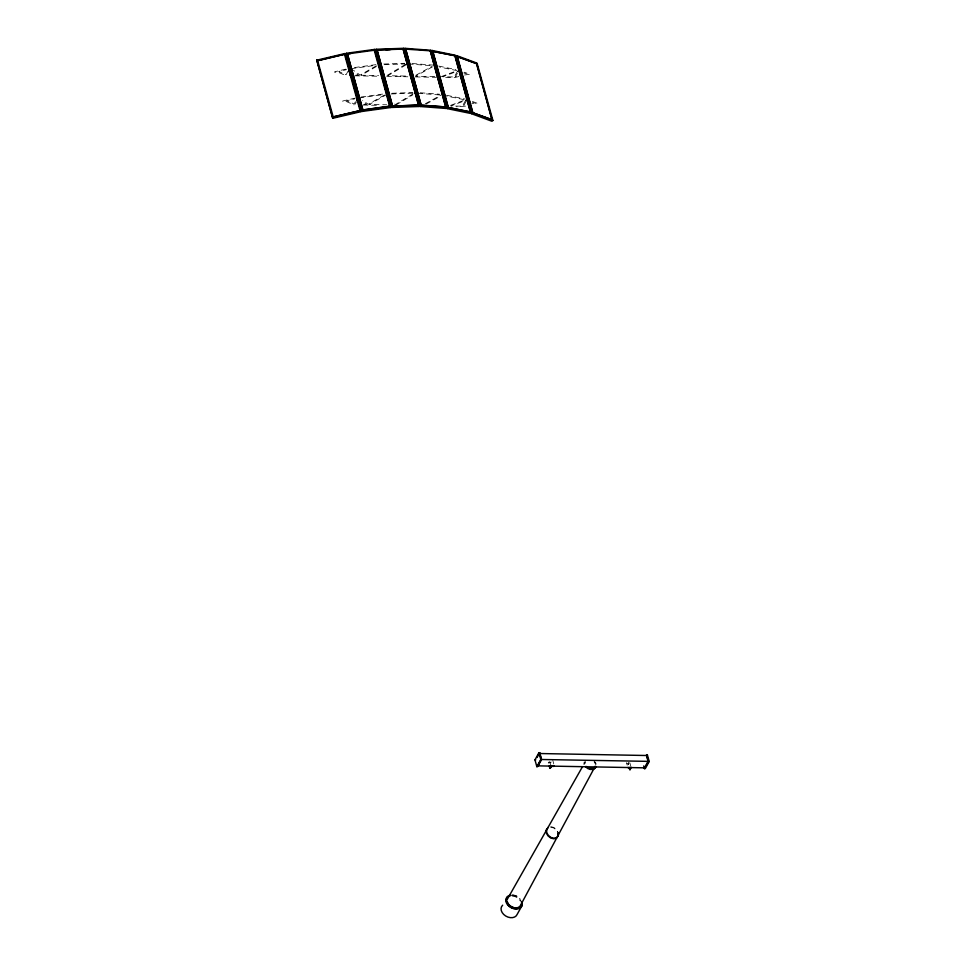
<?xml version="1.0" encoding="UTF-8"?>
<svg xmlns="http://www.w3.org/2000/svg" width="966" height="966" viewBox="0 0 966 966"><rect width="100%" height="100%" fill="white"/><g stroke="black" fill="none" stroke-linecap="round" stroke-linejoin="round"><path stroke-width="0.72" stroke-dasharray="4.83 3.62" d="M347.965 71.291L346.082 74.72L338.655 71.496L346.589 69.637M355.428 101.684L354.172 103.966L346.746 100.742L354.667 98.882M355.114 104.207L356.382 101.901M400.274 76.652L400.661 75.952M457.377 73.319L455.481 76.749L458.186 76.024M466.095 101.43L463.571 105.994L466.276 105.27M629.083 763.007L628.274 764.48L628.83 762.077M583.875 764.263L585.348 761.643A5.458 4.021 28.9 0 0 585.287 763.828M387.028 75.469L406.215 63.913M405.901 64.903L387.946 75.722L407.724 76.085M413.013 93.931L395.106 104.714L393.573 102.348M396.036 104.968L412.711 94.922M376.317 65.785L360.149 75.058L353.411 70.264M376.39 66.533L361.236 75.227L378.587 75.541M384.408 95.03L368.227 104.304L362.612 100.307M387.004 94.33L369.314 104.473L386.678 104.787M415.875 75.251L431.657 66.533M432.526 66.823L415.501 76.229L438.636 76.664M425.269 103.773L441.064 95.054M426.199 104.026L440.617 96.069M551.284 762.065L549.231 763.007L548.978 762.077L548.253 762.415L548.893 764.746M441.329 76.568L457.123 70.639L439.566 67.04M450.736 105.318L465.201 99.884L446.195 95.984M458.826 76.519L454.575 77.654L442.513 77.425M464.501 74.998L469.899 74.273L464.332 72.221M471.674 103.821L474.378 103.096L471.819 102.167M465.503 106.139L456.628 106.791M345.864 69.141L334.659 71.762L334.743 72.402L337.219 71.822L345.985 75.638M355.343 98.061L342.749 101.007L342.833 101.647L345.297 101.068L354.063 104.883M354.45 67.56L376.39 64.577M351.165 68.671L376.088 65.277M361.067 97.011L384.48 93.823M359.243 97.916L384.178 94.523M383.804 64.022L404.73 63.285M384.444 64.674L404.754 63.961M391.882 93.267L412.808 92.531M391.073 93.968L412.844 93.207M355.705 75.119L358.603 75.179L355.005 72.619M355.029 75.807L379.167 76.254M386.702 76.399L407.821 76.785M415.368 76.93L436.475 77.316M363.796 104.364L366.682 104.425L363.083 101.865M363.119 105.052L379.71 105.366M412.168 63.515L432.961 65.084M408.389 63.949L432.973 65.809M420.258 92.76L439.566 94.221M417.916 93.304L439.615 94.946M438.733 66.074L455.892 69.588M446.823 95.32L465.407 99.124M550.861 826.642L554.001 827.476L557.78 831.593M550.572 827.162L553.711 827.995L556.44 830.168L558.022 833.09M463.74 72.921L466.288 73.851M472.41 101.466L477.989 103.519L477.204 104.147L475.417 103.483M626.813 762.971L628.274 764.48M629.88 762.911L631.172 767.584M626.536 762.85L627.188 765.181M552.781 760.314L553.747 763.828M549.763 761.425L550.741 764.927M512.113 895.023A8.73 6.412 28.9 0 1 520.022 898.67M584.201 764.335A6.339 4.661 28.9 0 1 584.273 761.8M594.356 761.981A6.339 4.661 28.9 0 1 595.841 764.541M594.645 761.462A6.339 4.661 28.9 0 1 596.119 764.021M512.234 895.458A8.187 6.013 28.9 0 1 521.568 902.184M512.523 894.939A8.187 6.013 28.9 0 1 519.937 898.356M512.439 896.182A7.281 5.349 28.9 0 1 520.36 901.157M594.042 761.8A5.458 4.021 28.9 0 1 595.322 764.009M457.473 71.194L454.298 76.954L442.718 76.737L457.473 71.194M465.564 100.44L462.376 106.2L450.808 105.982L465.564 100.44"/><path stroke-width="1.45" d="M346.383 54.096L346.504 53.263L374.748 49.399L390.469 107.552L362.226 111.428L346.383 54.096L350.839 53.492M362.878 110.064L347.374 53.746L362.878 110.064L389.733 106.224L362.902 109.895M362.226 111.428L346.504 53.263M374.18 50.244L347.349 53.915M374.748 49.399L390.469 107.552M376.185 49.266L391.677 107.455L419.087 106.489L419.449 105.62L403.607 48.3L376.185 49.266L391.677 107.455M392.486 106.151L418.604 105.065L392.486 106.151L377.03 49.834L403.076 48.904L419.087 106.489M418.532 105.234L403.076 48.904M403.245 49.157L403.607 48.3M348.931 71.508L350.199 69.202M357.022 100.754L358.289 98.447M407.712 63.176L407.193 64.13L411.311 72.172M415.271 93.376L415.803 92.422M534.971 759.868L538.919 752.707L539.728 752.719L541.6 759.505L537.651 766.666L536.842 766.654L534.971 759.868L535.768 759.88M537.084 757.489L539.728 752.719M536.842 766.654L540.803 759.481L538.919 752.707M549.219 765.917L549.871 768.26L551.055 766.098M549.871 768.26L551.405 766.461L551.139 765.519M521.966 905.685L517.196 914.319A8.73 6.412 28.9 0 1 505.616 915.961A8.73 6.412 28.9 0 1 502.658 905.202M631.172 767.584L629.977 769.745L630.448 767.922L627.828 767.523M648.089 761.365L644.515 767.837L537.712 765.857L541.286 759.385L539.668 753.528L646.483 755.509L648.089 761.365L540.803 759.481M644.455 768.646L648.415 761.486L646.544 754.7L647.341 754.712L649.212 761.498L645.264 768.658L644.455 768.646L643.706 765.929M507.452 899.008L582.389 766.871M404.971 48.324L404.392 49.181L420.234 106.502L446.038 108.458L446.63 107.6L430.776 50.28L404.971 48.324L420.826 105.644L420.234 106.502M405.672 49.133L421.188 105.282L445.821 106.972L430.293 50.812L405.672 49.133L421.188 105.282M430.293 50.812L445.7 107.141M430.184 51.138L430.776 50.28M548.145 827.367L546.309 829.975L546.333 832.873L547.927 835.807L550.656 837.969L553.796 838.814L556.501 838.077L558.336 835.469L558.312 832.571M432.056 50.461L431.259 51.283L447.101 108.603L470.551 113.433L471.348 112.599L455.493 55.279L432.056 50.461L447.898 107.781L447.101 108.603M432.635 51.331L455.071 55.75L470.442 112.056L448.164 107.48L432.635 51.331L455.071 55.75M448.164 107.48L470.599 111.899M456.628 55.605L455.65 56.378L471.493 113.698L491.911 121.257L492.901 120.472L477.047 63.152L456.628 55.605L472.483 112.925L492.901 120.472M457.111 56.535L476.697 63.551L492.032 119.856L472.628 112.684L457.111 56.535L476.504 63.708L492.032 119.856M472.628 112.684L492.225 119.699M471.493 113.698L472.483 112.925M551.405 766.461L554.399 766.159M556.79 837.558L554.073 838.295L550.934 837.462L548.205 835.288L546.623 832.354L546.599 829.456M316.788 60.182L345.043 53.528L360.898 110.849L361.006 111.645L332.751 118.299L316.788 60.182L332.751 118.299M317.657 60.604L344.5 54.277L360.052 110.595L333.198 116.91L317.669 60.761L344.5 54.277M332.63 117.502L360.898 110.849M362.359 110.583L390.602 106.719M376.957 50.003L403.003 49.085M385.929 49.773L390.252 49.616M392.039 106.586L419.449 105.62M349.921 75.01L352.807 75.07M410.55 76.145L413.376 76.193M350.501 75.722L353.52 75.783M411.383 105.946L423.446 106.175M648.415 761.486L649.212 761.498M421.309 105.113L445.821 106.972M420.826 105.644L446.63 107.6M447.898 107.781L471.348 112.599M378.913 65.084L381.981 69.793M387.004 94.33L390.071 99.039M435.183 66.147L437.236 69.612M444.698 100.053L446.087 102.408M416.467 93.195L417.843 95.876M415.96 94.716L418.713 100.078M457.304 56.378L472.833 112.527M454.914 55.907L470.442 112.056M432.804 51.162L448.321 107.311M629.337 767.402L629.977 769.745M629.373 768.453L629.639 769.395M377.03 49.834L392.558 105.982M374.204 50.075L389.709 106.393M553.675 766.497L553.409 765.567L550.33 766.992L550.596 767.922M361.006 111.645L345.043 53.528M360.052 110.595L333.198 116.91M558.022 833.09L558.046 835.988M522.063 902.196A8.73 6.412 28.9 0 1 516.448 909.066A8.73 6.412 28.9 0 1 506.317 902.703A8.73 6.412 28.9 0 1 510.76 895.108M595.768 767.076A6.339 4.661 28.9 0 1 585.686 766.895M596.046 766.557A6.339 4.661 28.9 0 1 585.976 766.376M521.568 902.184A8.187 6.013 28.9 0 1 516.303 908.632A8.187 6.013 28.9 0 1 506.8 902.667A8.187 6.013 28.9 0 1 510.966 895.53M521.857 901.664A8.187 6.013 28.9 0 1 512.161 907.171A8.187 6.013 28.9 0 1 509.01 895.76M507.367 901.918A7.281 5.349 28.9 0 0 513.888 907.678A7.281 5.349 28.9 0 0 520.662 905.082L595.261 766.195A5.458 4.021 28.9 0 1 588.849 767.68"/></g></svg>
